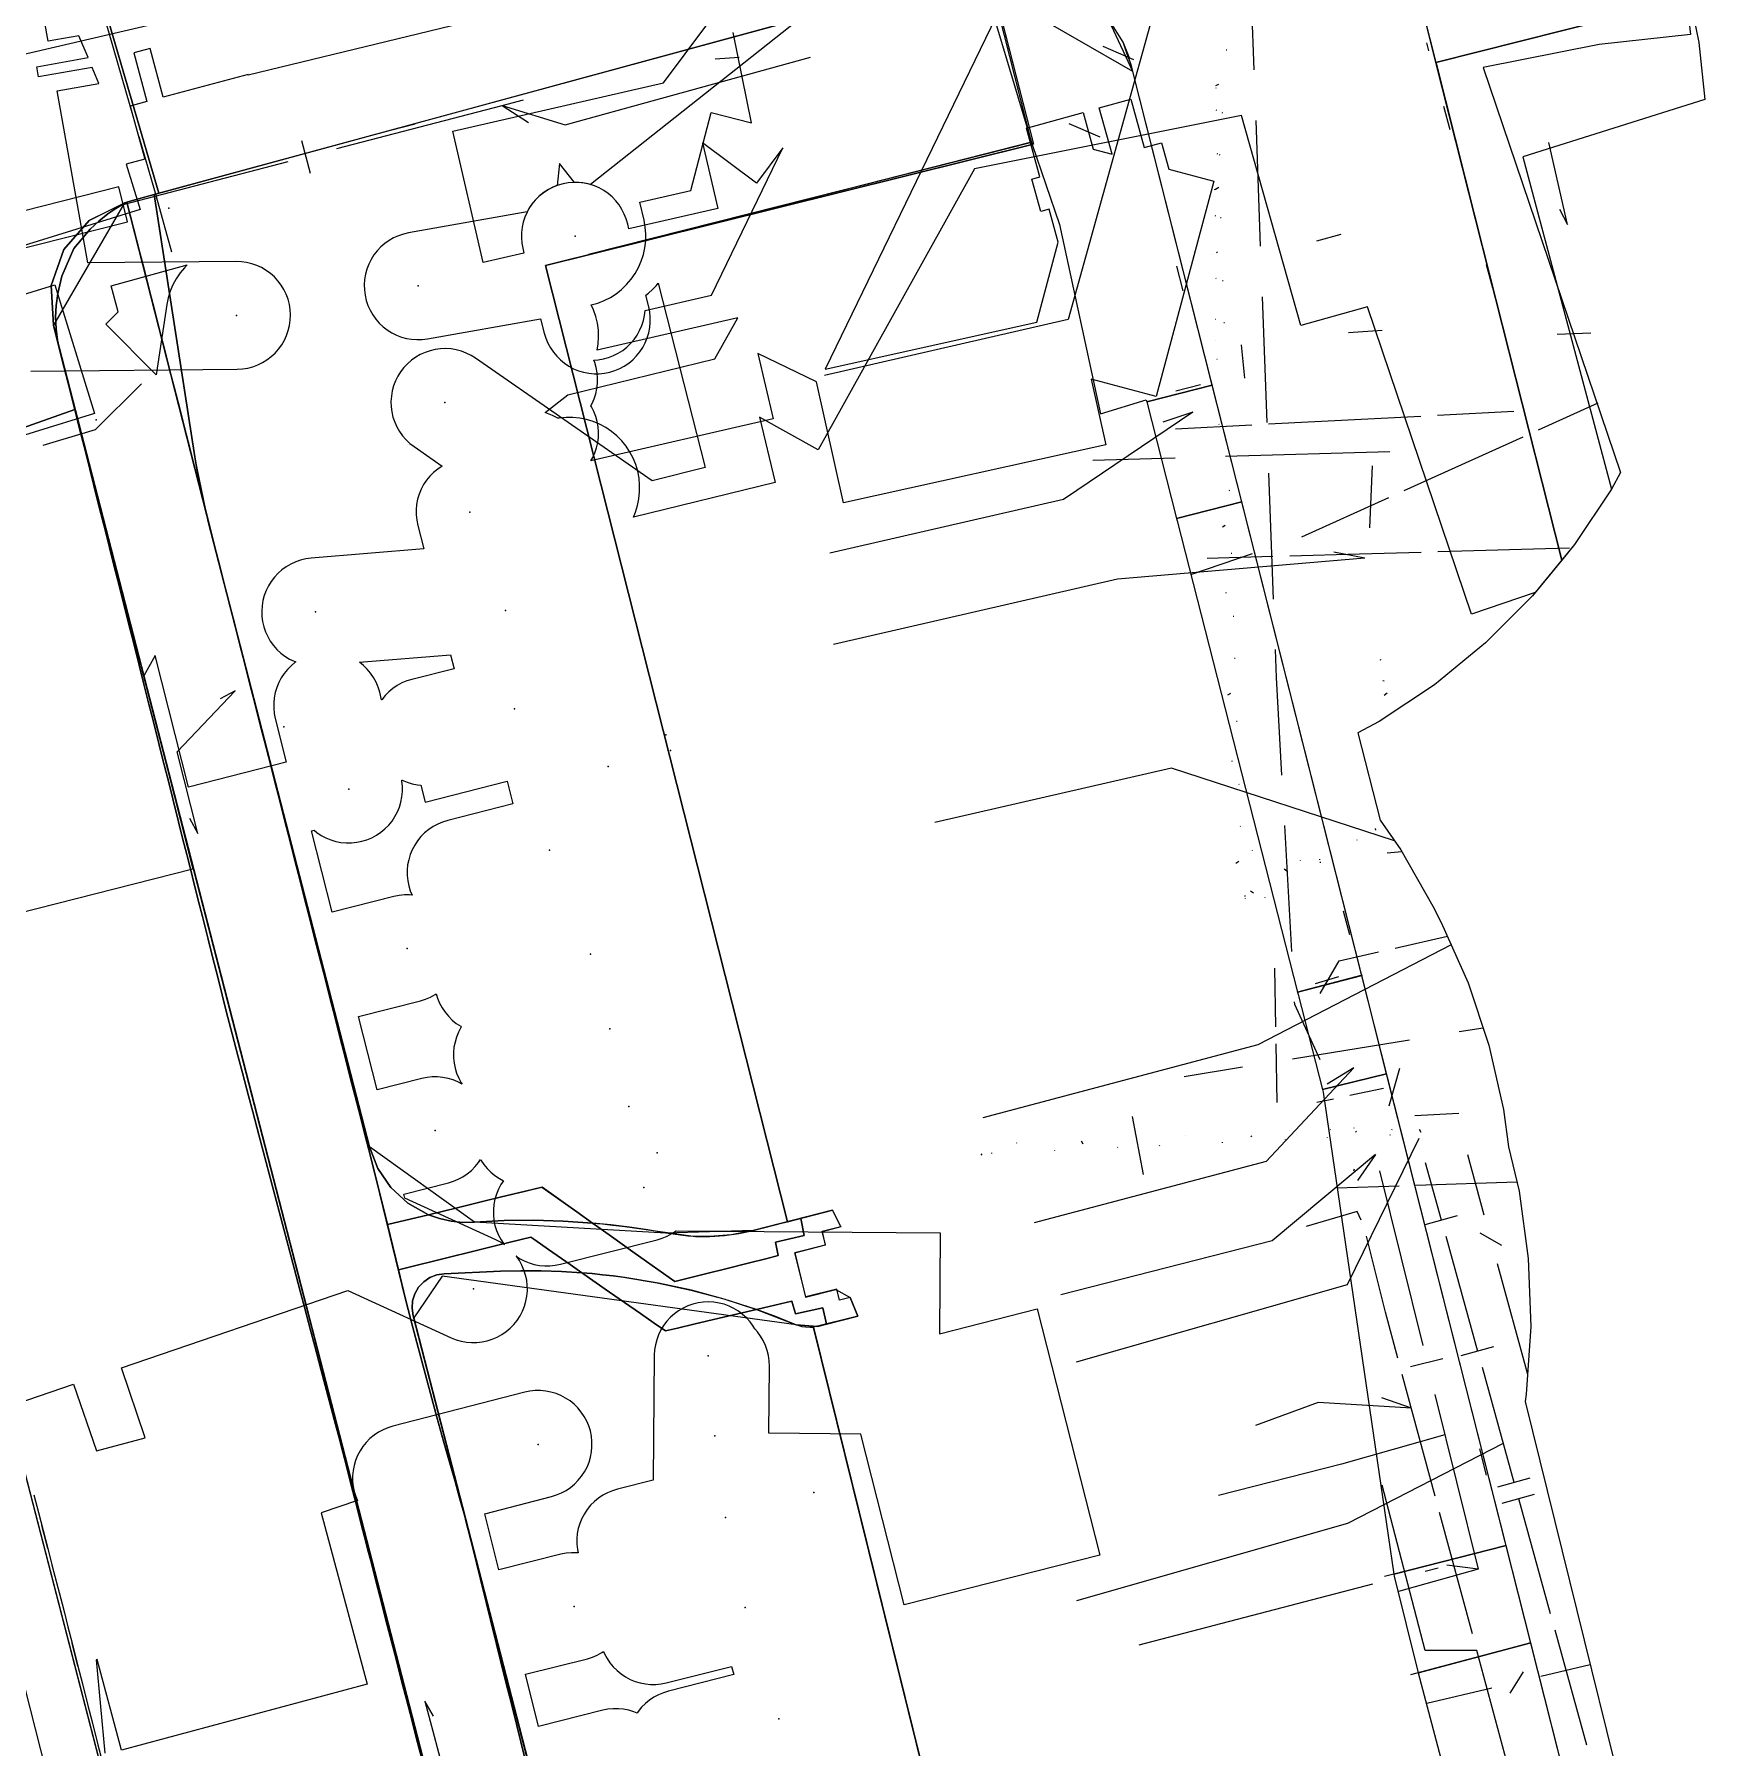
# Model space of a CAD drawing. Header units: metres. Extents: x 17314 to 17509, y 13897 to 14299.
# Drawn here: x 17423.3 to 17473, y 14133.2 to 14184.1 of the extents above; entities that cross this region are included whole.
import ezdxf

# ---------------------------------------------------------------- set-up
doc = ezdxf.new("R2010")
doc.units = ezdxf.units.M
for name, color, linetype in [('BENCH', 7, 'Continuous'), ('BOUNDARY', 7, 'Continuous'), ('CURB', 7, 'Continuous'), ('ELECTR_CABLE', 7, 'Continuous'), ('ELECTR_CABLE_COMM', 7, 'Continuous'), ('GAS', 7, 'Continuous'), ('GRASS', 7, 'Continuous'), ('GROUND', 7, 'Continuous'), ('HEAT', 7, 'Continuous'), ('LAMP', 7, 'Continuous'), ('OVERHEAD_POWER_LINE', 7, 'Continuous'), ('ROAD', 7, 'Continuous'), ('SEWER', 7, 'Continuous'), ('SIDEWALK_PATH', 7, 'Continuous'), ('TREE', 7, 'Continuous'), ('WATER_PIPELINE', 7, 'Continuous')]:
    doc.layers.add(name, color=color, linetype=linetype)

msp = doc.modelspace()

# ---------------------------------------------------------------- linework, layer by layer
at = {"layer": 'BENCH'}
msp.add_point((17441.846, 14150.856), dxfattribs=at)
at = {"layer": 'BOUNDARY'}
msp.add_lwpolyline([(17449.432, 14194.907), (17453.035, 14180.838), (17438.525, 14177.236), (17445.719, 14148.808), (17447.062, 14149.149), (17447.309, 14148.661), (17446.755, 14148.504), (17446.838, 14148.11), (17445.936, 14147.889), (17446.251, 14146.566), (17447.161, 14146.799), (17447.582, 14146.56), (17447.81, 14146.003), (17446.491, 14145.677), (17452.611, 14120.912)], dxfattribs=at)
at = {"layer": 'CURB'}
for points in [[(17451.662, 14186.094), (17426.017, 14179.102), (17423.902, 14175.458), (17439.115, 14116.466), (17442.761, 14114.308), (17446.603, 14115.288)], [(17446.586, 14115.283), (17467.648, 14120.626), (17470.542, 14125.485), (17455.987, 14183), (17451.021, 14185.868), (17450.453, 14185.708)], [(17455.892, 14183.375), (17455.691, 14183.872), (17455.405, 14184.327), (17455.067, 14184.761), (17454.675, 14185.131), (17454.231, 14185.449), (17453.754, 14185.692), (17453.236, 14185.883), (17452.717, 14185.989), (17452.177, 14186.031), (17451.638, 14186.01)], [(17464.989, 14183.272), (17472.537, 14185.181)], [(17464.78, 14183.617), (17464.717, 14183.85)], [(17468.732, 14168.477), (17464.994, 14183.29)], [(17465.414, 14181.263), (17465.227, 14181.957)], [(17434.653, 14181.44), (17433.962, 14181.253)], [(17452.978, 14180.891), (17439.804, 14177.565), (17439.807, 14177.554)], [(17468.708, 13964.699), (17413.628, 14177.812), (17409.56, 14179.827), (17391.346, 14172.16), (17389.512, 14169.307), (17396.492, 13931.016)], [(17447.062, 14149.149), (17444.698, 14148.549), (17442.108, 14148.47), (17436.421, 14148.795), (17433.298, 14151.038), (17428.504, 14169.626), (17428.108, 14171.547), (17426.895, 14179.341)], [(17424.346, 14177.357), (17424.232, 14177.096)], [(17457.481, 14176.477), (17457.294, 14177.211)], [(17466.681, 14176.557), (17466.494, 14177.251)], [(17458.354, 14173.682), (17456.395, 14173.182)], [(17457.258, 14173.506), (17457.992, 14173.695)], [(17459.236, 14170.209), (17457.282, 14169.71)], [(17426.278, 14166.037), (17426.449, 14165.357)], [(17427.451, 14161.378), (17427.622, 14160.698)], [(17462.428, 14157.338), (17462.246, 14158.043)], [(17462.797, 14156.135), (17460.877, 14155.636)], [(17461.409, 14155.895), (17462.109, 14156.094)], [(17461.618, 14152.736), (17463.526, 14153.21)], [(17463.429, 14152.774), (17462.435, 14152.561)], [(17461.946, 14152.457), (17461.449, 14152.351)], [(17447.81, 14146.003), (17446.61, 14145.698), (17445.976, 14145.746), (17435.453, 14147.192), (17434.61, 14145.95), (17441.625, 14118.747), (17445.267, 14116.588), (17446.205, 14116.825)], [(17431.368, 14146.266), (17431.547, 14145.588)], [(17432.289, 14142.783), (17432.393, 14142.388)], [(17466.497, 14141.279), (17466.298, 14142.053)], [(17423.734, 14139.098), (17423.557, 14139.78)], [(17467.068, 14139.179), (17463.462, 14138.266)], [(17464.671, 14138.419), (17465.058, 14138.518)], [(17433.488, 14138.131), (17433.662, 14137.452)], [(17424.632, 14135.598), (17424.458, 14136.281)], [(17467.808, 14136.289), (17464.236, 14135.335)], [(17466.773, 14136.01), (17466.065, 14135.824)]]:
    msp.add_lwpolyline(points, dxfattribs=at)
at = {"layer": 'ELECTR_CABLE'}
for points in [[(17459.443, 14186.791), (17459.58, 14183.048)], [(17420.47, 14182.92), (17436.593, 14186.686)], [(17425.315, 14184.969), (17426.307, 14181.548)], [(17455.087, 14183.756), (17456.003, 14183.356)], [(17444.281, 14183.421), (17443.569, 14183.373)], [(17458.773, 14183.632), (17458.759, 14183.638)], [(17458.458, 14182.503), (17458.45, 14182.508)], [(17458.453, 14182.581), (17458.543, 14182.622)], [(17458.483, 14181.842), (17458.46, 14181.854)], [(17458.653, 14181.764), (17458.639, 14181.77)], [(17454.082, 14181.456), (17454.998, 14181.056)], [(17459.635, 14181.549), (17459.772, 14177.805)], [(17426.446, 14181.068), (17426.912, 14179.462)], [(17458.513, 14180.545), (17458.492, 14180.555)], [(17458.574, 14180.518), (17458.56, 14180.525)], [(17426.912, 14179.462), (17427.414, 14177.641)], [(17458.414, 14179.492), (17458.442, 14179.508)], [(17458.442, 14179.508), (17458.538, 14179.562)], [(17458.452, 14178.7), (17458.428, 14178.71)], [(17458.605, 14178.648), (17458.591, 14178.653)], [(17462.161, 14178.157), (17461.437, 14177.961)], [(17458.473, 14177.621), (17458.502, 14177.637)], [(17458.36, 14177.549), (17458.361, 14177.55)], [(17458.464, 14176.848), (17458.447, 14176.856)], [(17458.665, 14176.777), (17458.65, 14176.782)], [(17459.827, 14176.306), (17459.964, 14172.563)], [(17458.451, 14175.627), (17458.444, 14175.632)], [(17458.705, 14175.529), (17458.69, 14175.534)], [(17463.391, 14175.3), (17462.393, 14175.236)], [(17469.591, 14175.228), (17468.591, 14175.186)], [(17458.452, 14175.017), (17458.449, 14175.02)], [(17459.311, 14173.881), (17459.211, 14174.875)], [(17458.48, 14174.448), (17458.487, 14174.453)], [(17426.516, 14173.719), (17425.139, 14172.346)], [(17469.799, 14173.141), (17468.03, 14172.341)], [(17459.517, 14172.489), (17457.255, 14172.372)], [(17458.551, 14172.509), (17458.543, 14172.514)], [(17464.541, 14172.748), (17460.017, 14172.514)], [(17467.303, 14172.89), (17465.041, 14172.773)], [(17425.139, 14172.346), (17423.59, 14171.884)], [(17467.574, 14172.135), (17464.036, 14170.534)], [(17458.824, 14171.787), (17458.81, 14171.792)], [(17460.019, 14171.064), (17460.156, 14167.32)], [(17463.099, 14171.279), (17463.017, 14169.438)], [(17458.864, 14170.54), (17458.85, 14170.545)], [(17463.58, 14170.328), (17460.999, 14169.161)], [(17458.646, 14169.463), (17458.732, 14169.513)], [(17459.531, 14168.662), (17457.693, 14168.036)], [(17458.193, 14168.536), (17460.146, 14168.592)], [(17458.924, 14168.669), (17458.909, 14168.674)], [(17460.645, 14168.607), (17462.723, 14168.667)], [(17462.723, 14168.667), (17464.551, 14168.715)], [(17465.051, 14168.728), (17468.956, 14168.839)], [(17458.763, 14167.493), (17458.746, 14167.501)], [(17458.984, 14166.798), (17458.969, 14166.803)], [(17459.024, 14165.551), (17459.009, 14165.555)], [(17460.211, 14165.821), (17460.242, 14164.984)], [(17463.368, 14165.502), (17463.334, 14165.51)], [(17460.242, 14164.984), (17460.405, 14162.081)], [(17463.451, 14164.883), (17463.418, 14164.891)], [(17458.806, 14164.474), (17458.892, 14164.523)], [(17463.456, 14164.466), (17463.545, 14164.53)], [(17459.083, 14163.679), (17459.069, 14163.684)], [(17458.946, 14162.494), (17458.922, 14162.503)], [(17459.143, 14161.808), (17459.129, 14161.813)], [(17459.183, 14160.561), (17459.169, 14160.566)], [(17460.488, 14160.583), (17460.698, 14156.843)], [(17463.202, 14160.451), (17463.195, 14160.502)], [(17459.529, 14159.852), (17459.532, 14159.849)], [(17462.65, 14160.148), (17462.648, 14160.163)], [(17463.539, 14159.774), (17463.98, 14159.81)], [(17459.048, 14159.47), (17459.13, 14159.526)], [(17460.479, 14159.299), (17460.562, 14159.243)], [(17460.968, 14159.543), (17460.969, 14159.553)], [(17461.544, 14159.57), (17461.542, 14159.585)], [(17461.553, 14159.504), (17461.555, 14159.482)], [(17459.323, 14158.481), (17459.32, 14158.504)], [(17459.331, 14158.415), (17459.329, 14158.43)], [(17459.482, 14158.647), (17459.573, 14158.584)], [(17459.908, 14158.454), (17459.907, 14158.443)], [(17463.775, 14156.941), (17465.331, 14157.295)], [(17462.119, 14156.565), (17463.287, 14156.83)], [(17460.198, 14156.349), (17460.226, 14154.599)], [(17461.549, 14155.595), (17462.119, 14156.565)], [(17460.782, 14155.345), (17460.786, 14155.272)], [(17460.786, 14155.272), (17461.536, 14153.636)], [(17460.724, 14153.654), (17464.201, 14154.219)], [(17465.681, 14154.46), (17466.394, 14154.576)], [(17460.234, 14154.099), (17460.262, 14152.349)], [(17457.506, 14153.131), (17459.244, 14153.413)], [(17463.597, 14152.254), (17463.918, 14153.37)], [(17455.959, 14151.935), (17456.29, 14150.216)], [(17462.55, 14151.596), (17462.554, 14151.589)], [(17464.361, 14151.965), (17465.67, 14152.04)], [(17452.529, 14151.149), (17452.531, 14151.151)], [(17454.451, 14151.214), (17454.502, 14151.129)], [(17457.549, 14151.383), (17457.55, 14151.382)], [(17458.647, 14151.156), (17458.652, 14151.17)], [(17459.488, 14151.359), (17459.505, 14151.331)], [(17460.517, 14151.242), (17460.522, 14151.257)], [(17460.65, 14151.533), (17460.652, 14151.533)], [(17461.764, 14151.3), (17461.768, 14151.315)], [(17461.848, 14151.536), (17461.853, 14151.547)], [(17462.605, 14151.504), (17462.622, 14151.475)], [(17463.634, 14151.387), (17463.638, 14151.401)], [(17463.684, 14151.541), (17463.693, 14151.565)], [(17464.492, 14151.562), (17464.547, 14151.467)], [(17451.501, 14150.787), (17451.479, 14150.824)], [(17451.791, 14150.838), (17451.795, 14150.853)], [(17453.661, 14150.925), (17453.665, 14150.939)], [(17455.531, 14151.012), (17455.535, 14151.026)], [(17456.777, 14151.069), (17456.782, 14151.084)], [(17462.552, 14150.32), (17462.569, 14150.381)], [(17462.047, 14149.815), (17463.896, 14149.878)], [(17464.396, 14149.895), (17467.395, 14149.997)], [(17462.654, 14149.112), (17461.13, 14148.67)], [(17462.772, 14148.852), (17462.654, 14149.112)], [(17463.488, 14146.125), (17462.928, 14148.379)], [(17463.859, 14144.751), (17463.488, 14146.125)], [(17464.967, 14140.652), (17463.99, 14144.268)], [(17464.261, 14143.264), (17463.379, 14143.571)], [(17461.489, 14143.44), (17459.628, 14142.751)], [(17464.261, 14143.264), (17461.489, 14143.44)], [(17464.674, 14136.061), (17463.397, 14140.979)], [(17466.074, 14136.554), (17465.097, 14140.17)], [(17466.207, 14136.061), (17464.674, 14136.061)], [(17467.182, 14132.455), (17466.207, 14136.061)]]:
    msp.add_lwpolyline(points, dxfattribs=at)
msp.add_lwpolyline([(17425.458, 14175.489), (17425.831, 14175.861), (17425.62, 14176.627), (17427.881, 14177.251), (17427.8, 14177.17), (17427.668, 14177.012), (17427.553, 14176.841), (17427.455, 14176.66), (17427.375, 14176.47), (17427.314, 14176.273), (17427.273, 14176.071), (17426.954, 14173.988)], close=True, dxfattribs=at)
at = {"layer": 'ELECTR_CABLE_COMM'}
for points in [[(17465.93, 14150.805), (17466.418, 14149.018)], [(17466.291, 14148.481), (17466.942, 14148.109)], [(17466.814, 14147.571), (17467.714, 14144.276)], [(17467.579, 14135.432), (17467.186, 14134.795)], [(17469.575, 14135.633), (17468.112, 14135.286)], [(17466.653, 14134.941), (17464.719, 14134.483)]]:
    msp.add_lwpolyline(points, dxfattribs=at)
at = {"layer": 'GAS'}
for points in [[(17455.1, 14191.209), (17446.84, 14174.157), (17453.128, 14175.549), (17453.766, 14177.932), (17453.494, 14178.907), (17453.253, 14178.839), (17452.983, 14179.802), (17453.224, 14179.87), (17452.819, 14181.314), (17454.505, 14181.786), (17454.809, 14180.698), (17455.371, 14180.548), (17454.986, 14181.921), (17455.92, 14182.182), (17456.324, 14180.738), (17456.835, 14180.881), (17457.055, 14180.097), (17458.391, 14179.739), (17456.678, 14173.342), (17454.746, 14173.859), (17455.179, 14171.906), (17447.382, 14170.18), (17446.586, 14173.776), (17444.843, 14174.621), (17445.291, 14172.672), (17439.879, 14171.426), (17439.935, 14171.524), (17439.998, 14171.667), (17440.047, 14171.817), (17440.081, 14171.97), (17440.101, 14172.126), (17440.104, 14172.283), (17440.093, 14172.439), (17440.066, 14172.594), (17440.024, 14172.745), (17439.967, 14172.892), (17439.896, 14173.032), (17439.875, 14173.065), (17439.911, 14173.129), (17439.973, 14173.273), (17440.022, 14173.422), (17440.056, 14173.576), (17440.074, 14173.731), (17440.077, 14173.888), (17440.065, 14174.045), (17440.037, 14174.2), (17439.994, 14174.351), (17439.967, 14174.419), (17440.097, 14174.429), (17440.251, 14174.457), (17440.402, 14174.5), (17440.549, 14174.557), (17440.688, 14174.628), (17440.821, 14174.713), (17440.944, 14174.81), (17441.057, 14174.919), (17441.159, 14175.039), (17441.249, 14175.167), (17441.325, 14175.304), (17441.388, 14175.448), (17441.437, 14175.598), (17441.47, 14175.751), (17441.488, 14175.9), (17443.461, 14176.355), (17445.579, 14180.728), (17444.801, 14179.685), (17443.198, 14180.882), (17443.646, 14178.933), (17441.003, 14178.324), (17440.97, 14178.466), (17440.927, 14178.618), (17440.87, 14178.764), (17440.799, 14178.904), (17440.714, 14179.036), (17440.617, 14179.159), (17440.508, 14179.272), (17440.388, 14179.374), (17440.26, 14179.464), (17440.123, 14179.541), (17439.979, 14179.603), (17439.829, 14179.652), (17439.676, 14179.685), (17439.52, 14179.704), (17439.363, 14179.707), (17439.206, 14179.694), (17439.052, 14179.667), (17438.901, 14179.624), (17438.755, 14179.567), (17438.615, 14179.495), (17438.483, 14179.411), (17438.359, 14179.313), (17438.246, 14179.205), (17438.144, 14179.085), (17438.055, 14178.956), (17437.978, 14178.819), (17437.915, 14178.675), (17437.867, 14178.526), (17437.833, 14178.373), (17437.815, 14178.217), (17437.812, 14178.06), (17437.824, 14177.903), (17437.852, 14177.749), (17437.884, 14177.606), (17436.674, 14177.328), (17435.777, 14181.226), (17442.034, 14182.666), (17447.745, 14190.316)], [(17439.178, 14185.199), (17429.692, 14182.892), (17429.688, 14182.909), (17427.16, 14182.236), (17426.774, 14183.685), (17426.632, 14183.647), (17426.291, 14183.557), (17426.677, 14182.107), (17426.184, 14181.976), (17426.619, 14180.398), (17426.065, 14180.245), (17426.481, 14178.9), (17419.259, 14176.664)], [(17419.224, 14175.199), (17423.943, 14176.661), (17425.126, 14172.84), (17417.945, 14170.615)], [(17464.48, 14151.28), (17462.351, 14146.933)], [(17464.675, 14150.573), (17465.148, 14148.863)], [(17464.667, 14148.73), (17465.63, 14148.997)], [(17465.282, 14148.382), (17466.228, 14144.963)], [(17462.351, 14146.933), (17454.296, 14144.63)], [(17465.746, 14144.83), (17466.71, 14145.096)], [(17466.362, 14144.481), (17467.308, 14141.063)], [(17466.989, 14142.214), (17462.367, 14139.838)], [(17466.826, 14140.929), (17467.79, 14141.196)], [(17466.96, 14140.447), (17467.923, 14140.714)], [(17467.441, 14140.581), (17468.388, 14137.162)], [(17462.367, 14139.838), (17454.312, 14137.535)], [(17468.521, 14136.68), (17469.468, 14133.262)]]:
    msp.add_lwpolyline(points, dxfattribs=at)
at = {"layer": 'GRASS'}
for points in [[(17445.617, 14184.424), (17426.896, 14179.341), (17428.108, 14171.547), (17428.166, 14171.193), (17428.231, 14170.84), (17428.301, 14170.489), (17428.379, 14170.139), (17428.561, 14169.426), (17428.684, 14168.942), (17428.859, 14168.257), (17428.982, 14167.773), (17429.058, 14167.476), (17433.298, 14151.038), (17433.548, 14150.389), (17433.935, 14149.822), (17434.441, 14149.358), (17435.047, 14149.018), (17435.457, 14149.117), (17435.942, 14149.235), (17436.694, 14149.418), (17437.18, 14149.536), (17437.932, 14149.718), (17438.418, 14149.836), (17439.049, 14149.394), (17439.457, 14149.104), (17439.926, 14148.77), (17440.22, 14148.742), (17440.514, 14148.711), (17440.807, 14148.675), (17441.099, 14148.636), (17442.982, 14148.37), (17443.415, 14148.368), (17443.846, 14148.398), (17444.275, 14148.458), (17444.698, 14148.549), (17445.579, 14148.773), (17445.719, 14148.808), (17438.525, 14177.236), (17439.807, 14177.554), (17452.974, 14180.91), (17451.688, 14185.993)], [(17452.611, 14120.912), (17446.493, 14145.668), (17446.398, 14145.664), (17446.255, 14145.673), (17446.16, 14145.688), (17446.067, 14145.713), (17445.976, 14145.746), (17445.683, 14145.866), (17445.388, 14145.982), (17445.092, 14146.094), (17444.794, 14146.201), (17443.693, 14145.94), (17442.939, 14145.762), (17442.452, 14145.647), (17442.09, 14145.561), (17441.759, 14145.792), (17441.349, 14146.078), (17440.713, 14146.521), (17440.303, 14146.807), (17439.667, 14147.251), (17439.606, 14147.293), (17439.003, 14147.331), (17438.4, 14147.351), (17437.797, 14147.353), (17437.193, 14147.336), (17435.518, 14147.265), (17435.298, 14147.231), (17435.092, 14147.149), (17434.91, 14147.025), (17434.758, 14146.861), (17434.645, 14146.668), (17434.579, 14146.457), (17434.561, 14146.237), (17434.593, 14146.016), (17436.141, 14140.012), (17436.154, 14139.961), (17441.625, 14118.747)]]:
    msp.add_lwpolyline(points, dxfattribs=at)
for points in [[(17455.987, 14183), (17455.352, 14184.362), (17454.299, 14185.366), (17452.956, 14185.929), (17451.454, 14185.965), (17452.994, 14180.827), (17453.806, 14178.451), (17455.02, 14172.822), (17456.379, 14173.243), (17456.395, 14173.182), (17458.345, 14173.68)], [(17464.989, 14183.272), (17472.537, 14185.181), (17472.805, 14183.867), (17472.98, 14182.17), (17467.57, 14180.47), (17470.205, 14170.581), (17469.112, 14168.941), (17468.73, 14168.474)], [(17459.225, 14170.206), (17457.282, 14169.71), (17457.298, 14169.647), (17460.879, 14155.636), (17462.786, 14156.132)], [(17463.526, 14153.21), (17461.62, 14152.736), (17461.639, 14152.662), (17463.74, 14138.337), (17467.076, 14139.181)], [(17439.049, 14149.394), (17438.426, 14149.838), (17437.932, 14149.718), (17437.18, 14149.536), (17436.694, 14149.418), (17435.942, 14149.235), (17435.457, 14149.117), (17435.047, 14149.018), (17435.379, 14148.902), (17435.721, 14148.826), (17436.069, 14148.79), (17436.421, 14148.795), (17437.297, 14148.841), (17438.174, 14148.852), (17439.051, 14148.829), (17439.926, 14148.77), (17439.457, 14149.104)], [(17444.794, 14146.201), (17443.836, 14146.51), (17442.865, 14146.772), (17441.882, 14146.986), (17440.889, 14147.151), (17440.535, 14147.199), (17440.226, 14147.235), (17439.916, 14147.266), (17439.606, 14147.293), (17439.667, 14147.251), (17440.303, 14146.807), (17440.713, 14146.521), (17441.349, 14146.078), (17441.759, 14145.792), (17442.09, 14145.561), (17442.452, 14145.647), (17442.939, 14145.762), (17443.693, 14145.94)], [(17470.542, 14125.485), (17467.808, 14136.289), (17464.468, 14135.397), (17467.265, 14124.811), (17452.611, 14120.912), (17445.366, 14119.015), (17446.091, 14116.797), (17470.365, 14122.987), (17470.559, 14123.595), (17470.654, 14124.222), (17470.649, 14124.856)]]:
    msp.add_lwpolyline(points, close=True, dxfattribs=at)
at = {"layer": 'GROUND'}
for points in [[(17451.714, 14185.999), (17453.035, 14180.838), (17452.994, 14180.827), (17452.978, 14180.891), (17439.807, 14177.554), (17438.525, 14177.236), (17445.719, 14148.808), (17444.698, 14148.549), (17444.056, 14148.423), (17443.407, 14148.368), (17442.755, 14148.383), (17442.108, 14148.47), (17441.565, 14148.565), (17441.021, 14148.647), (17440.474, 14148.715), (17439.926, 14148.77), (17439.051, 14148.829), (17438.174, 14148.852), (17437.297, 14148.841), (17436.421, 14148.795), (17436.069, 14148.79), (17435.721, 14148.826), (17435.379, 14148.902), (17435.047, 14149.018), (17434.441, 14149.358), (17433.935, 14149.822), (17433.548, 14150.389), (17433.298, 14151.038), (17429.058, 14167.476), (17428.379, 14170.139), (17428.301, 14170.489), (17428.231, 14170.84), (17428.166, 14171.193), (17428.108, 14171.547), (17426.896, 14179.341), (17426.25, 14179.165), (17427.039, 14179.381), (17448.521, 14185.238)], [(17441.625, 14118.747), (17436.154, 14139.961), (17436.141, 14140.012), (17434.593, 14146.016), (17434.561, 14146.237), (17434.579, 14146.457), (17434.645, 14146.668), (17434.758, 14146.861), (17434.91, 14147.025), (17435.092, 14147.149), (17435.298, 14147.231), (17435.518, 14147.265), (17437.193, 14147.336), (17437.797, 14147.353), (17438.4, 14147.351), (17439.003, 14147.331), (17439.606, 14147.293), (17439.916, 14147.266), (17440.226, 14147.235), (17440.535, 14147.199), (17440.844, 14147.157), (17441.848, 14146.992), (17442.843, 14146.777), (17443.825, 14146.513), (17444.794, 14146.201), (17445.976, 14145.746), (17446.583, 14145.7), (17446.491, 14145.677), (17452.611, 14120.912)]]:
    msp.add_lwpolyline(points, dxfattribs=at)
at = {"layer": 'HEAT'}
for points in [[(17472.443, 14185.104), (17472.552, 14184.098), (17469.843, 14183.806), (17466.395, 14183.119), (17470.472, 14171.081), (17470.206, 14170.582), (17469.113, 14168.941), (17467.943, 14167.514), (17466.048, 14166.872), (17462.954, 14176.008), (17460.979, 14175.45), (17459.216, 14181.69), (17451.279, 14180.11), (17446.631, 14171.754), (17444.883, 14172.726), (17445.357, 14170.783), (17441.138, 14169.753), (17441.2, 14169.902), (17441.261, 14170.099), (17441.303, 14170.3), (17441.324, 14170.505), (17441.326, 14170.711), (17441.307, 14170.917), (17441.268, 14171.119), (17441.209, 14171.317), (17441.131, 14171.508), (17441.035, 14171.69), (17440.922, 14171.862), (17440.792, 14172.022), (17440.647, 14172.169), (17440.489, 14172.3), (17440.318, 14172.416), (17440.137, 14172.514), (17439.947, 14172.594), (17439.75, 14172.655), (17439.548, 14172.697), (17439.343, 14172.718), (17439.137, 14172.719), (17438.932, 14172.7), (17438.898, 14172.694), (17438.732, 14172.78), (17438.541, 14172.856), (17438.522, 14172.861), (17439.19, 14173.395), (17443.56, 14174.462), (17444.24, 14175.683), (17440.063, 14174.722), (17440.093, 14174.903), (17440.106, 14175.108), (17440.098, 14175.314), (17440.071, 14175.518), (17440.023, 14175.719), (17439.957, 14175.914), (17439.889, 14176.063), (17440.08, 14176.117), (17440.272, 14176.192), (17440.456, 14176.286), (17440.629, 14176.397), (17440.791, 14176.525), (17440.939, 14176.668), (17441.073, 14176.824), (17441.191, 14176.994), (17441.292, 14177.173), (17441.374, 14177.362), (17441.438, 14177.558), (17441.482, 14177.76), (17441.506, 14177.964), (17441.51, 14178.17), (17441.494, 14178.376), (17441.457, 14178.579), (17441.333, 14179.119), (17442.849, 14179.468), (17443.447, 14181.782), (17444.648, 14181.472), (17444.104, 14184.161)], [(17454.794, 14171.451), (17457.237, 14171.521)], [(17458.736, 14171.563), (17463.622, 14171.703)], [(17465.444, 14157.041), (17459.698, 14154.065)], [(17459.698, 14154.065), (17451.521, 14151.899)]]:
    msp.add_lwpolyline(points, dxfattribs=at)
at = {"layer": 'LAMP'}
for p in [(17427.33, 14178.941), (17425.169, 14172.643), (17430.746, 14163.523)]:
    msp.add_point(p, dxfattribs=at)
at = {"layer": 'OVERHEAD_POWER_LINE'}
for points in [[(17468.906, 14178.456), (17468.345, 14180.892)], [(17468.664, 14178.912), (17468.906, 14178.456)], [(17427.583, 14162.774), (17429.302, 14164.589)], [(17429.302, 14164.589), (17428.861, 14164.352)], [(17428.196, 14160.35), (17427.583, 14162.774)], [(17427.944, 14160.801), (17428.196, 14160.35)], [(17434.938, 14134.554), (17435.582, 14132.138)], [(17435.196, 14134.106), (17434.938, 14134.554)]]:
    msp.add_lwpolyline(points, dxfattribs=at)
at = {"layer": 'ROAD'}
for points in [[(17463.445, 14189.38), (17468.73, 14168.474), (17467.863, 14167.415), (17466.469, 14166.021), (17464.944, 14164.77), (17463.304, 14163.675), (17462.673, 14163.338), (17463.329, 14160.745), (17463.949, 14159.865), (17464.902, 14158.189), (17465.149, 14157.702), (17465.948, 14155.914), (17466.568, 14154.056), (17467.003, 14152.146), (17467.144, 14151.032), (17467.462, 14149.718), (17467.737, 14147.716), (17467.808, 14145.697), (17467.675, 14143.681), (17467.639, 14143.467), (17472.027, 14125.71)], [(17415.725, 14169.828), (17424.537, 14172.953), (17424.519, 14173.024), (17424.397, 14173.509), (17424.226, 14174.189), (17424.098, 14174.697), (17423.902, 14175.458), (17423.837, 14176.637), (17424.212, 14177.714), (17424.961, 14178.574), (17426.017, 14179.102), (17426.086, 14179.121), (17426.25, 14179.165), (17427.039, 14179.381), (17425.172, 14185.768)], [(17425.172, 14185.768), (17427.039, 14179.381), (17448.521, 14185.238)], [(17470.542, 14125.485), (17455.987, 14183), (17455.951, 14183.132), (17455.911, 14183.262), (17455.866, 14183.391), (17455.817, 14183.518), (17455.691, 14183.872), (17455.405, 14184.327)], [(17439.115, 14116.466), (17424.098, 14174.697), (17424.226, 14174.189), (17424.397, 14173.509), (17424.519, 14173.024), (17424.69, 14172.344), (17424.812, 14171.859), (17424.983, 14171.18), (17425.105, 14170.695), (17425.276, 14170.015), (17425.399, 14169.53), (17425.57, 14168.851), (17425.692, 14168.366), (17425.863, 14167.686), (17425.985, 14167.201), (17426.156, 14166.521), (17426.278, 14166.037), (17426.449, 14165.357), (17426.571, 14164.872), (17426.742, 14164.192), (17426.864, 14163.707), (17427.035, 14163.028), (17427.158, 14162.543), (17427.329, 14161.863), (17427.451, 14161.378), (17427.622, 14160.698), (17427.744, 14160.214), (17427.915, 14159.534), (17428.037, 14159.049), (17428.208, 14158.369), (17428.33, 14157.884), (17428.501, 14157.205), (17428.623, 14156.72), (17428.795, 14156.04), (17428.917, 14155.555), (17429.019, 14155.149), (17429.091, 14154.876), (17429.219, 14154.393), (17429.398, 14153.715), (17429.526, 14153.232), (17429.705, 14152.554), (17429.833, 14152.071), (17430.012, 14151.393), (17430.14, 14150.91), (17430.319, 14150.232), (17430.447, 14149.749), (17430.626, 14149.071), (17430.754, 14148.588), (17430.933, 14147.91), (17431.061, 14147.427), (17431.24, 14146.749), (17431.368, 14146.266), (17431.547, 14145.588), (17431.675, 14145.105), (17431.854, 14144.427), (17431.982, 14143.944), (17432.161, 14143.266), (17432.289, 14142.783), (17432.393, 14142.388), (17432.466, 14142.105), (17432.591, 14141.621), (17432.765, 14140.942), (17432.89, 14140.457), (17433.064, 14139.779), (17433.189, 14139.294), (17433.242, 14139.087), (17433.363, 14138.616), (17433.488, 14138.131), (17433.662, 14137.452), (17433.787, 14136.968), (17433.961, 14136.289), (17434.086, 14135.805), (17434.26, 14135.126), (17434.385, 14134.642), (17434.56, 14133.963), (17434.684, 14133.479), (17434.859, 14132.8)], [(17434.859, 14132.8), (17434.684, 14133.479), (17434.56, 14133.963), (17434.385, 14134.642), (17434.26, 14135.126), (17434.086, 14135.805), (17433.961, 14136.289), (17433.787, 14136.968), (17433.662, 14137.452), (17433.488, 14138.131), (17433.363, 14138.616), (17433.242, 14139.087), (17433.189, 14139.294), (17433.064, 14139.779), (17432.89, 14140.457), (17432.765, 14140.942), (17432.591, 14141.621), (17432.466, 14142.105), (17432.393, 14142.388), (17432.289, 14142.783), (17432.161, 14143.266), (17431.982, 14143.944), (17431.854, 14144.427), (17431.675, 14145.105), (17431.547, 14145.588), (17431.368, 14146.266), (17431.24, 14146.749), (17431.061, 14147.427), (17430.933, 14147.91), (17430.754, 14148.588), (17430.626, 14149.071), (17430.447, 14149.749), (17430.319, 14150.232), (17430.14, 14150.91), (17430.012, 14151.393), (17429.833, 14152.071), (17429.705, 14152.554), (17429.526, 14153.232), (17429.398, 14153.715), (17429.219, 14154.393), (17429.091, 14154.876), (17429.019, 14155.149), (17428.917, 14155.555), (17428.795, 14156.04), (17428.623, 14156.72), (17428.501, 14157.205), (17428.33, 14157.884), (17428.208, 14158.369), (17428.037, 14159.049), (17427.915, 14159.534), (17427.744, 14160.214), (17427.622, 14160.698), (17427.451, 14161.378), (17427.329, 14161.863), (17427.158, 14162.543), (17427.035, 14163.028), (17426.864, 14163.707), (17426.742, 14164.192), (17426.571, 14164.872), (17426.449, 14165.357), (17426.278, 14166.037), (17426.156, 14166.521), (17425.985, 14167.201), (17425.863, 14167.686), (17425.692, 14168.366), (17425.57, 14168.851), (17425.399, 14169.53), (17425.276, 14170.015), (17425.105, 14170.695), (17424.983, 14171.18), (17424.812, 14171.859), (17424.69, 14172.344), (17424.537, 14172.953), (17415.725, 14169.828)], [(17423.322, 14140.687), (17423.457, 14140.166), (17423.734, 14139.098), (17423.859, 14138.614), (17424.035, 14137.932), (17424.161, 14137.448), (17424.23, 14137.179), (17424.335, 14136.765), (17424.458, 14136.281), (17424.632, 14135.598), (17424.755, 14135.113), (17424.928, 14134.431), (17425.051, 14133.946), (17425.224, 14133.263), (17425.347, 14132.778)]]:
    msp.add_lwpolyline(points, dxfattribs=at)
at = {"layer": 'SEWER'}
for points in [[(17458.235, 14190.64), (17454.062, 14175.629)], [(17423.231, 14174.095), (17429.364, 14174.153), (17429.521, 14174.162), (17429.676, 14174.186), (17429.828, 14174.226), (17429.975, 14174.28), (17430.116, 14174.349), (17430.25, 14174.431), (17430.376, 14174.525), (17430.491, 14174.632), (17430.595, 14174.749), (17430.688, 14174.876), (17430.767, 14175.012), (17430.833, 14175.154), (17430.884, 14175.303), (17430.921, 14175.455), (17430.943, 14175.611), (17430.949, 14175.768), (17430.94, 14175.924), (17430.915, 14176.079), (17430.876, 14176.231), (17430.821, 14176.379), (17430.753, 14176.52), (17430.671, 14176.654), (17430.576, 14176.779), (17430.469, 14176.895), (17430.352, 14176.999), (17430.225, 14177.091), (17430.09, 14177.171), (17429.947, 14177.236), (17429.799, 14177.288), (17429.646, 14177.325), (17429.491, 14177.346), (17429.334, 14177.352), (17424.93, 14177.311), (17424.014, 14182.423), (17425.253, 14182.645), (17425.053, 14183.124), (17423.464, 14182.839), (17423.409, 14183.144), (17424.931, 14183.416), (17424.662, 14184.063), (17423.749, 14183.9), (17423.146, 14187.266)], [(17446.039, 14184.532), (17439.868, 14179.639), (17439.795, 14179.661), (17439.641, 14179.691), (17439.484, 14179.706), (17439.388, 14179.706), (17438.94, 14180.271), (17438.871, 14179.613), (17438.867, 14179.612), (17438.722, 14179.552), (17438.584, 14179.477), (17438.454, 14179.39), (17438.333, 14179.29), (17438.222, 14179.178), (17438.123, 14179.057), (17438.036, 14178.926), (17437.986, 14178.832), (17434.46, 14178.206), (17434.307, 14178.171), (17434.158, 14178.121), (17434.015, 14178.057), (17433.879, 14177.979), (17433.751, 14177.888), (17433.632, 14177.785), (17433.524, 14177.671), (17433.428, 14177.547), (17433.345, 14177.414), (17433.275, 14177.273), (17433.219, 14177.126), (17433.177, 14176.975), (17433.151, 14176.82), (17433.14, 14176.663), (17433.145, 14176.507), (17433.164, 14176.351), (17433.2, 14176.198), (17433.249, 14176.049), (17433.314, 14175.905), (17433.391, 14175.769), (17433.482, 14175.641), (17433.585, 14175.523), (17433.7, 14175.415), (17433.824, 14175.319), (17433.957, 14175.235), (17434.097, 14175.165), (17434.244, 14175.109), (17434.395, 14175.068), (17434.55, 14175.042), (17434.707, 14175.031), (17434.864, 14175.035), (17435.02, 14175.055), (17438.383, 14175.652), (17438.492, 14175.223), (17438.538, 14175.073), (17438.599, 14174.928), (17438.673, 14174.79), (17438.761, 14174.659), (17438.861, 14174.538), (17438.972, 14174.428), (17439.094, 14174.328), (17439.225, 14174.242), (17439.363, 14174.168), (17439.509, 14174.108), (17439.659, 14174.063), (17439.813, 14174.033), (17439.969, 14174.018), (17440.126, 14174.019), (17440.283, 14174.035), (17440.437, 14174.066), (17440.587, 14174.112), (17440.732, 14174.172), (17440.87, 14174.247), (17441, 14174.334), (17441.121, 14174.434), (17441.232, 14174.546), (17441.331, 14174.667), (17441.418, 14174.798), (17441.492, 14174.937), (17441.551, 14175.082), (17441.596, 14175.233), (17441.626, 14175.387), (17441.641, 14175.543), (17441.641, 14175.7), (17441.625, 14175.856), (17441.594, 14176.01), (17441.506, 14176.355), (17441.589, 14176.414), (17441.708, 14176.517), (17441.816, 14176.631), (17441.88, 14176.714), (17443.271, 14171.232), (17441.693, 14170.831), (17436.448, 14174.477), (17436.315, 14174.56), (17436.174, 14174.63), (17436.028, 14174.686), (17435.876, 14174.727), (17435.721, 14174.753), (17435.564, 14174.763), (17435.407, 14174.758), (17435.252, 14174.738), (17435.099, 14174.703), (17434.95, 14174.653), (17434.807, 14174.588), (17434.671, 14174.51), (17434.543, 14174.419), (17434.425, 14174.316), (17434.317, 14174.201), (17434.221, 14174.077), (17434.138, 14173.944), (17434.068, 14173.803), (17434.013, 14173.656), (17433.972, 14173.505), (17433.946, 14173.35), (17433.935, 14173.193), (17433.94, 14173.036), (17433.96, 14172.88), (17433.995, 14172.727), (17434.046, 14172.579), (17434.11, 14172.435), (17434.188, 14172.299), (17434.279, 14172.172), (17434.383, 14172.053), (17434.497, 14171.946), (17434.622, 14171.85), (17435.453, 14171.272), (17435.324, 14171.185), (17435.203, 14171.085), (17435.092, 14170.973), (17434.993, 14170.852), (17434.906, 14170.721), (17434.832, 14170.582), (17434.773, 14170.437), (17434.728, 14170.287), (17434.697, 14170.133), (17434.683, 14169.976), (17434.683, 14169.819), (17434.699, 14169.663), (17434.73, 14169.509), (17434.907, 14168.81), (17431.56, 14168.531), (17431.404, 14168.51), (17431.251, 14168.474), (17431.103, 14168.424), (17430.96, 14168.359), (17430.824, 14168.28), (17430.696, 14168.188), (17430.578, 14168.085), (17430.471, 14167.97), (17430.376, 14167.845), (17430.293, 14167.712), (17430.224, 14167.571), (17430.169, 14167.424), (17430.128, 14167.272), (17430.103, 14167.117), (17430.093, 14166.96), (17430.098, 14166.803), (17430.119, 14166.648), (17430.155, 14166.495), (17430.206, 14166.346), (17430.271, 14166.203), (17430.349, 14166.068), (17430.441, 14165.94), (17430.545, 14165.822), (17430.659, 14165.715), (17430.784, 14165.62), (17430.918, 14165.537), (17431.059, 14165.468), (17431.107, 14165.45), (17431.091, 14165.439), (17430.97, 14165.339), (17430.859, 14165.228), (17430.76, 14165.106), (17430.673, 14164.975), (17430.6, 14164.837), (17430.54, 14164.692), (17430.495, 14164.541), (17430.465, 14164.387), (17430.45, 14164.231), (17430.45, 14164.074), (17430.466, 14163.917), (17430.497, 14163.764), (17430.825, 14162.469), (17427.918, 14161.732), (17426.927, 14165.637), (17426.591, 14165.037), (17428.05, 14159.286), (17422.235, 14157.811)], [(17454.062, 14175.629), (17446.817, 14173.962)], [(17457.762, 14172.878), (17453.921, 14170.28)], [(17457.762, 14172.878), (17456.876, 14172.581)], [(17453.921, 14170.28), (17446.973, 14168.681)], [(17462.552, 14153.386), (17459.944, 14150.602)], [(17462.552, 14153.386), (17461.754, 14152.9)], [(17459.944, 14150.602), (17453.052, 14148.777)], [(17463.192, 14150.803), (17460.128, 14148.24)], [(17463.192, 14150.803), (17462.662, 14150.034)], [(17463.312, 14150.32), (17464.599, 14145.131)], [(17419.059, 14142.12), (17424.503, 14143.981), (17425.181, 14141.999), (17426.633, 14142.389), (17425.923, 14144.466), (17432.649, 14146.764), (17435.724, 14145.358), (17435.87, 14145.3), (17436.02, 14145.257), (17436.175, 14145.228), (17436.331, 14145.215), (17436.488, 14145.217), (17436.644, 14145.234), (17436.798, 14145.267), (17436.947, 14145.314), (17437.092, 14145.376), (17437.229, 14145.452), (17437.359, 14145.541), (17437.479, 14145.642), (17437.588, 14145.755), (17437.686, 14145.877), (17437.772, 14146.009), (17437.844, 14146.148), (17437.902, 14146.294), (17437.946, 14146.445), (17437.974, 14146.599), (17437.988, 14146.756), (17437.986, 14146.913), (17437.968, 14147.069), (17437.936, 14147.223), (17437.888, 14147.372), (17437.826, 14147.516), (17437.75, 14147.654), (17437.661, 14147.783), (17437.659, 14147.786), (17437.759, 14147.72), (17437.898, 14147.646), (17438.043, 14147.586), (17438.193, 14147.541), (17438.348, 14147.511), (17438.504, 14147.496), (17438.661, 14147.497), (17438.817, 14147.513), (17438.971, 14147.544), (17441.846, 14148.274), (17441.996, 14148.32), (17442.141, 14148.38), (17442.279, 14148.455), (17442.408, 14148.542), (17450.258, 14148.48), (17450.235, 14145.48), (17453.143, 14146.217), (17455, 14138.895), (17449.184, 14137.419), (17447.896, 14142.498), (17445.164, 14142.519), (17445.18, 14144.519), (17445.173, 14144.676), (17445.151, 14144.832), (17445.114, 14144.984), (17445.063, 14145.133), (17444.997, 14145.275), (17444.917, 14145.41), (17444.825, 14145.537), (17444.746, 14145.626), (17444.699, 14145.705), (17444.607, 14145.832), (17444.502, 14145.949), (17444.387, 14146.055), (17444.261, 14146.15), (17444.127, 14146.231), (17443.986, 14146.3), (17443.839, 14146.354), (17443.687, 14146.393), (17443.531, 14146.418), (17443.375, 14146.426), (17443.218, 14146.42), (17443.062, 14146.398), (17442.91, 14146.361), (17442.761, 14146.31), (17442.619, 14146.244), (17442.484, 14146.164), (17442.357, 14146.071), (17442.24, 14145.967), (17442.133, 14145.851), (17442.039, 14145.726), (17441.957, 14145.592), (17441.889, 14145.451), (17441.835, 14145.303), (17441.795, 14145.151), (17441.771, 14144.996), (17441.762, 14144.839), (17441.732, 14141.128), (17440.664, 14140.858), (17440.514, 14140.812), (17440.369, 14140.751), (17440.23, 14140.677), (17440.1, 14140.59), (17439.979, 14140.49), (17439.868, 14140.379), (17439.769, 14140.257), (17439.682, 14140.126), (17439.608, 14139.988), (17439.548, 14139.842), (17439.503, 14139.692), (17439.473, 14139.538), (17439.458, 14139.382), (17439.458, 14139.225), (17439.474, 14139.068), (17439.494, 14138.966), (17439.454, 14138.97), (17439.297, 14138.969), (17439.141, 14138.954), (17438.987, 14138.923), (17437.145, 14138.457), (17436.722, 14140.13), (17438.709, 14140.641), (17438.859, 14140.687), (17439.004, 14140.748), (17439.142, 14140.823), (17439.272, 14140.911), (17439.393, 14141.012), (17439.503, 14141.123), (17439.602, 14141.245), (17439.688, 14141.376), (17439.761, 14141.515), (17439.821, 14141.661), (17439.865, 14141.811), (17439.895, 14141.965), (17439.909, 14142.122), (17439.908, 14142.279), (17439.892, 14142.435), (17439.861, 14142.589), (17439.814, 14142.739), (17439.753, 14142.883), (17439.678, 14143.021), (17439.59, 14143.151), (17439.49, 14143.272), (17439.378, 14143.383), (17439.256, 14143.481), (17439.125, 14143.568), (17438.986, 14143.641), (17438.841, 14143.7), (17438.69, 14143.745), (17438.536, 14143.775), (17438.38, 14143.789), (17438.223, 14143.788), (17438.066, 14143.772), (17437.913, 14143.74), (17433.995, 14142.733), (17433.845, 14142.687), (17433.7, 14142.626), (17433.562, 14142.551), (17433.432, 14142.463), (17433.311, 14142.363), (17433.201, 14142.251), (17433.102, 14142.129), (17433.015, 14141.998), (17432.942, 14141.859), (17432.883, 14141.714), (17432.838, 14141.563), (17432.809, 14141.409), (17432.794, 14141.253), (17432.795, 14141.096), (17432.812, 14140.939), (17432.843, 14140.786), (17432.89, 14140.636), (17432.938, 14140.522), (17431.857, 14140.153), (17433.225, 14135.062), (17425.929, 14133.101), (17425.205, 14135.793), (17425.17, 14135.783), (17425.429, 14133.011)], [(17460.128, 14148.24), (17453.848, 14146.633)], [(17465.196, 14144.734), (17464.234, 14144.496)], [(17464.959, 14143.675), (17466.246, 14138.485)], [(17465.256, 14142.478), (17462.189, 14141.604)], [(17462.189, 14141.604), (17458.532, 14140.668)], [(17466.246, 14138.485), (17463.876, 14137.814)], [(17466.246, 14138.485), (17465.32, 14138.604)], [(17463.106, 14138.032), (17456.166, 14136.221)]]:
    msp.add_lwpolyline(points, dxfattribs=at)
for points in [[(17433.23, 14165.235), (17433.119, 14165.346), (17433.003, 14165.44), (17435.705, 14165.666), (17435.811, 14165.249), (17434.557, 14164.93), (17434.406, 14164.884), (17434.262, 14164.824), (17434.123, 14164.749), (17433.993, 14164.661), (17433.872, 14164.561), (17433.761, 14164.45), (17433.662, 14164.328), (17433.657, 14164.321), (17433.599, 14164.55), (17433.553, 14164.7), (17433.492, 14164.845), (17433.418, 14164.984), (17433.33, 14165.114)], [(17434.95, 14161.283), (17437.389, 14161.902), (17437.56, 14161.229), (17435.621, 14160.737), (17435.471, 14160.691), (17435.326, 14160.631), (17435.188, 14160.556), (17435.058, 14160.468), (17434.936, 14160.368), (17434.826, 14160.257), (17434.727, 14160.135), (17434.64, 14160.005), (17434.566, 14159.866), (17434.507, 14159.721), (17434.461, 14159.57), (17434.431, 14159.416), (17434.416, 14159.26), (17434.417, 14159.103), (17434.433, 14158.947), (17434.464, 14158.793), (17434.51, 14158.643), (17434.561, 14158.521), (17434.49, 14158.528), (17434.333, 14158.527), (17434.177, 14158.511), (17434.023, 14158.48), (17432.186, 14158.014), (17431.574, 14160.426), (17431.652, 14160.445), (17431.73, 14160.382), (17431.86, 14160.295), (17431.999, 14160.221), (17432.144, 14160.161), (17432.295, 14160.116), (17432.449, 14160.086), (17432.605, 14160.071), (17432.762, 14160.072), (17432.918, 14160.088), (17433.072, 14160.119), (17433.222, 14160.165), (17433.367, 14160.225), (17433.505, 14160.3), (17433.636, 14160.387), (17433.757, 14160.487), (17433.868, 14160.599), (17433.967, 14160.72), (17434.054, 14160.851), (17434.127, 14160.99), (17434.187, 14161.135), (17434.232, 14161.285), (17434.262, 14161.439), (17434.277, 14161.596), (17434.277, 14161.753), (17434.261, 14161.909), (17434.255, 14161.939), (17434.271, 14161.931), (17434.416, 14161.871), (17434.567, 14161.826), (17434.721, 14161.796), (17434.822, 14161.786)], [(17432.973, 14154.912), (17434.811, 14155.379), (17434.961, 14155.425), (17435.106, 14155.485), (17435.244, 14155.56), (17435.28, 14155.584), (17435.321, 14155.45), (17435.381, 14155.305), (17435.456, 14155.167), (17435.543, 14155.037), (17435.643, 14154.915), (17435.755, 14154.805), (17435.876, 14154.706), (17436.007, 14154.619), (17436.031, 14154.606), (17436.016, 14154.584), (17435.942, 14154.446), (17435.883, 14154.3), (17435.838, 14154.15), (17435.808, 14153.996), (17435.793, 14153.839), (17435.793, 14153.682), (17435.809, 14153.526), (17435.84, 14153.372), (17435.886, 14153.222), (17435.947, 14153.077), (17436.021, 14152.939), (17436.046, 14152.903), (17435.926, 14152.966), (17435.781, 14153.026), (17435.631, 14153.071), (17435.477, 14153.101), (17435.32, 14153.116), (17435.163, 14153.115), (17435.007, 14153.099), (17434.853, 14153.068), (17433.527, 14152.732)], [(17434.314, 14149.63), (17435.641, 14149.967), (17435.791, 14150.013), (17435.936, 14150.073), (17436.074, 14150.148), (17436.204, 14150.235), (17436.325, 14150.335), (17436.436, 14150.447), (17436.535, 14150.568), (17436.595, 14150.659), (17436.605, 14150.641), (17436.693, 14150.511), (17436.793, 14150.39), (17436.904, 14150.279), (17437.026, 14150.18), (17437.157, 14150.093), (17437.279, 14150.028), (17437.202, 14149.913), (17437.129, 14149.774), (17437.069, 14149.629), (17437.024, 14149.478), (17436.994, 14149.324), (17436.979, 14149.168), (17436.979, 14149.011), (17436.995, 14148.855), (17437.026, 14148.701), (17437.073, 14148.551), (17437.133, 14148.406), (17437.208, 14148.268), (17437.295, 14148.137), (17437.308, 14148.122), (17437.193, 14148.197), (17437.054, 14148.269), (17434.346, 14149.507)], [(17444.12, 14135.345), (17442.181, 14134.855), (17442.031, 14134.809), (17441.886, 14134.748), (17441.748, 14134.674), (17441.617, 14134.587), (17441.496, 14134.487), (17441.385, 14134.375), (17441.286, 14134.254), (17441.251, 14134.201), (17441.155, 14134.241), (17441.004, 14134.286), (17440.85, 14134.317), (17440.694, 14134.332), (17440.537, 14134.331), (17440.381, 14134.316), (17440.227, 14134.285), (17438.321, 14133.803), (17437.929, 14135.355), (17439.771, 14135.82), (17439.921, 14135.866), (17440.066, 14135.927), (17440.204, 14136.001), (17440.253, 14136.034), (17440.281, 14135.966), (17440.356, 14135.828), (17440.443, 14135.697), (17440.543, 14135.576), (17440.654, 14135.465), (17440.776, 14135.366), (17440.907, 14135.279), (17441.045, 14135.205), (17441.191, 14135.146), (17441.341, 14135.1), (17441.495, 14135.07), (17441.651, 14135.055), (17441.808, 14135.055), (17441.965, 14135.071), (17442.118, 14135.102), (17444.058, 14135.592)]]:
    msp.add_lwpolyline(points, close=True, dxfattribs=at)
at = {"layer": 'SIDEWALK_PATH'}
for points in [[(17464.989, 14183.272), (17464.617, 14184.743), (17472.193, 14186.646), (17472.41, 14185.799), (17472.537, 14185.181)], [(17439.807, 14177.554), (17452.994, 14180.827), (17452.978, 14180.891)], [(17424.514, 14177.741), (17425, 14178.311), (17425.252, 14178.557), (17425.52, 14178.774), (17425.756, 14178.933), (17426.059, 14179.105), (17424.961, 14178.574), (17424.212, 14177.714), (17423.837, 14176.637), (17423.902, 14175.458), (17424.098, 14174.697), (17424.026, 14175.017), (17423.981, 14175.351), (17423.966, 14175.695), (17423.982, 14176.047), (17424.032, 14176.4), (17424.155, 14176.919)], [(17426.896, 14179.341), (17426.25, 14179.165), (17426.087, 14179.121), (17426.472, 14177.61), (17426.596, 14177.125), (17426.771, 14176.441), (17426.894, 14175.956), (17427.069, 14175.271), (17427.193, 14174.787), (17427.367, 14174.102), (17427.491, 14173.618), (17427.666, 14172.933), (17427.789, 14172.449), (17427.964, 14171.764), (17428.088, 14171.28), (17428.262, 14170.595), (17428.379, 14170.139), (17428.301, 14170.489), (17428.231, 14170.84), (17428.166, 14171.193), (17428.108, 14171.547)], [(17458.345, 14173.68), (17456.395, 14173.182), (17457.282, 14169.71), (17459.225, 14170.206)], [(17433.298, 14151.038), (17429.058, 14167.476), (17429.157, 14167.088), (17429.281, 14166.604), (17429.456, 14165.919), (17429.579, 14165.435), (17429.754, 14164.75), (17429.877, 14164.266), (17430.052, 14163.581), (17430.176, 14163.097), (17430.35, 14162.412), (17430.474, 14161.928), (17430.649, 14161.243), (17430.772, 14160.759), (17430.947, 14160.074), (17431.071, 14159.59), (17431.245, 14158.905), (17431.369, 14158.421), (17431.544, 14157.736), (17431.667, 14157.252), (17431.842, 14156.567), (17431.966, 14156.082), (17432.14, 14155.398), (17432.264, 14154.913), (17432.439, 14154.229), (17432.562, 14153.744), (17432.737, 14153.06), (17432.861, 14152.575), (17433.035, 14151.891), (17433.159, 14151.406), (17433.334, 14150.722), (17433.457, 14150.237), (17433.518, 14150), (17433.828, 14148.722), (17435.047, 14149.018), (17434.441, 14149.358), (17433.935, 14149.822), (17433.548, 14150.389)], [(17462.786, 14156.132), (17460.879, 14155.636), (17460.898, 14155.562), (17461.62, 14152.736), (17463.526, 14153.21)], [(17447.305, 14148.669), (17447.062, 14149.149), (17446.116, 14148.909), (17446.212, 14148.399), (17445.361, 14148.2), (17445.446, 14147.801), (17445.079, 14147.709), (17444.594, 14147.588), (17443.843, 14147.401), (17443.358, 14147.279), (17442.368, 14147.032), (17441.532, 14147.627), (17441.124, 14147.917), (17440.494, 14148.366), (17440.087, 14148.656), (17439.926, 14148.77), (17439.051, 14148.829), (17438.174, 14148.852), (17437.297, 14148.841), (17436.421, 14148.795), (17436.069, 14148.79), (17435.721, 14148.826), (17435.379, 14148.902), (17435.047, 14149.018), (17433.828, 14148.722), (17434.154, 14147.38), (17435.757, 14147.775), (17436.242, 14147.895), (17436.995, 14148.081), (17437.48, 14148.201), (17438.089, 14148.351), (17438.211, 14148.266), (17438.621, 14147.98), (17439.257, 14147.537), (17439.606, 14147.293), (17439.916, 14147.266), (17440.226, 14147.235), (17440.535, 14147.199), (17440.844, 14147.157), (17441.848, 14146.992), (17442.843, 14146.777), (17443.825, 14146.513), (17444.794, 14146.201), (17445.591, 14146.39), (17445.846, 14146.45), (17445.958, 14146.067), (17446.765, 14146.248), (17446.882, 14145.767), (17447.81, 14146.003), (17447.582, 14146.56), (17447.268, 14146.481), (17447.185, 14146.808), (17446.269, 14146.576), (17445.936, 14147.889), (17446.852, 14148.121), (17446.749, 14148.528)], [(17445.361, 14148.2), (17446.212, 14148.399), (17446.116, 14148.909), (17444.698, 14148.549), (17444.056, 14148.423), (17443.407, 14148.368), (17442.755, 14148.383), (17442.108, 14148.47), (17441.565, 14148.565), (17441.021, 14148.647), (17440.474, 14148.715), (17439.926, 14148.77), (17440.087, 14148.656), (17440.494, 14148.366), (17441.124, 14147.917), (17441.532, 14147.627), (17442.368, 14147.032), (17443.358, 14147.279), (17443.843, 14147.401), (17444.594, 14147.588), (17445.079, 14147.709), (17445.446, 14147.801)], [(17438.621, 14147.98), (17438.211, 14148.266), (17438.089, 14148.351), (17437.48, 14148.201), (17436.995, 14148.081), (17436.242, 14147.895), (17435.757, 14147.775), (17434.154, 14147.38), (17434.357, 14146.545), (17434.537, 14145.851), (17434.662, 14145.367), (17435.295, 14143), (17435.498, 14142.282), (17435.634, 14141.801), (17435.789, 14141.254), (17435.838, 14141.083), (17435.974, 14140.602), (17436.141, 14140.012), (17434.593, 14146.016), (17434.561, 14146.237), (17434.579, 14146.457), (17434.645, 14146.668), (17434.758, 14146.861), (17434.91, 14147.025), (17435.092, 14147.149), (17435.298, 14147.231), (17435.518, 14147.265), (17437.193, 14147.336), (17437.797, 14147.353), (17438.4, 14147.351), (17439.003, 14147.331), (17439.606, 14147.293), (17439.257, 14147.537)], [(17446.765, 14146.248), (17445.958, 14146.067), (17445.846, 14146.45), (17444.794, 14146.201), (17445.976, 14145.746), (17446.61, 14145.698), (17446.882, 14145.767)], [(17467.076, 14139.181), (17463.74, 14138.337), (17463.749, 14138.272), (17464.468, 14135.397), (17467.808, 14136.289)]]:
    msp.add_lwpolyline(points, close=True, dxfattribs=at)
for points in [[(17437.973, 14132.625), (17437.794, 14133.349), (17437.673, 14133.834), (17437.494, 14134.559), (17437.373, 14135.044), (17437.194, 14135.768), (17437.073, 14136.254), (17436.894, 14136.978), (17436.773, 14137.463), (17436.594, 14138.188), (17436.473, 14138.673), (17436.294, 14139.398), (17436.174, 14139.883), (17436.154, 14139.961), (17436.141, 14140.012), (17435.974, 14140.602), (17435.838, 14141.083), (17435.634, 14141.801), (17435.498, 14142.282), (17435.295, 14143), (17434.662, 14145.367), (17434.537, 14145.851), (17434.357, 14146.545), (17433.518, 14150), (17433.457, 14150.237), (17433.334, 14150.722), (17433.159, 14151.406), (17433.035, 14151.891), (17432.861, 14152.575), (17432.737, 14153.06), (17432.562, 14153.744), (17432.439, 14154.229), (17432.264, 14154.913), (17432.14, 14155.398), (17431.966, 14156.082), (17431.842, 14156.567), (17431.667, 14157.252), (17431.544, 14157.736), (17431.369, 14158.421), (17431.245, 14158.905), (17431.071, 14159.59), (17430.947, 14160.074), (17430.772, 14160.759), (17430.649, 14161.243), (17430.474, 14161.928), (17430.35, 14162.412), (17430.176, 14163.097), (17430.052, 14163.581), (17429.877, 14164.266), (17429.754, 14164.75), (17429.579, 14165.435), (17429.456, 14165.919), (17429.281, 14166.604), (17429.157, 14167.088), (17429.058, 14167.476), (17426.087, 14179.121), (17425.756, 14178.933), (17425.52, 14178.774), (17425.252, 14178.557), (17425, 14178.311), (17424.514, 14177.741), (17424.155, 14176.919), (17424.032, 14176.4), (17423.982, 14176.047), (17423.966, 14175.695), (17423.981, 14175.351), (17424.026, 14175.017), (17424.098, 14174.697), (17439.011, 14116.87)], [(17429.719, 14115.553), (17418.962, 14157.175), (17414.912, 14156.86), (17419.524, 14139.013), (17419.617, 14138.399), (17419.582, 14137.786), (17419.423, 14137.193), (17419.142, 14136.639), (17419.328, 14135.881), (17420.191, 14133.161)], [(17442.323, 14116.039), (17436.154, 14139.961), (17436.174, 14139.883), (17436.294, 14139.398), (17436.473, 14138.673), (17436.594, 14138.188), (17436.773, 14137.463), (17436.894, 14136.978), (17437.073, 14136.254), (17437.194, 14135.768), (17437.373, 14135.044), (17437.494, 14134.559), (17437.673, 14133.834), (17437.794, 14133.349), (17437.973, 14132.625)]]:
    msp.add_lwpolyline(points, dxfattribs=at)
at = {"layer": 'TREE'}
for p in [(17439.411, 14178.108), (17434.74, 14176.63), (17429.349, 14175.753), (17435.535, 14173.163), (17436.281, 14169.903), (17431.693, 14166.936), (17437.334, 14166.976), (17437.605, 14164.054), (17442.102, 14163.282), (17442.241, 14162.822), (17440.388, 14162.345), (17432.679, 14161.67), (17438.65, 14159.856), (17434.417, 14156.93), (17439.865, 14156.765), (17440.441, 14154.541), (17441.002, 14152.236), (17435.246, 14151.518), (17441.452, 14149.825), (17436.388, 14146.813), (17443.361, 14144.827), (17443.563, 14142.444), (17438.311, 14142.191), (17446.502, 14140.759), (17443.877, 14140.02), (17439.379, 14137.371), (17444.462, 14137.344), (17445.466, 14134.035)]:
    msp.add_point(p, dxfattribs=at)
at = {"layer": 'WATER_PIPELINE'}
for points in [[(17439.111, 14181.419), (17446.4, 14183.428)], [(17437.235, 14181.987), (17437.87, 14182.162)], [(17432.33, 14180.709), (17437.235, 14181.987)], [(17437.235, 14181.987), (17439.111, 14181.419)], [(17437.235, 14181.987), (17438.024, 14181.487)], [(17431.277, 14180.949), (17431.529, 14179.984)], [(17425.974, 14179.053), (17430.879, 14180.331)], [(17425.843, 14179.57), (17413.998, 14176.564)], [(17426.104, 14178.537), (17425.843, 14179.57)], [(17414.26, 14175.536), (17426.104, 14178.537)], [(17462.879, 14168.536), (17455.525, 14167.912)], [(17462.879, 14168.536), (17461.961, 14168.709)], [(17455.525, 14167.912), (17447.09, 14165.971)], [(17457.13, 14162.293), (17450.101, 14160.675)], [(17463.76, 14160.133), (17457.13, 14162.293)], [(17422.563, 14136.857), (17431.631, 14101.154)]]:
    msp.add_lwpolyline(points, dxfattribs=at)

doc.saveas('drawing.dxf')
